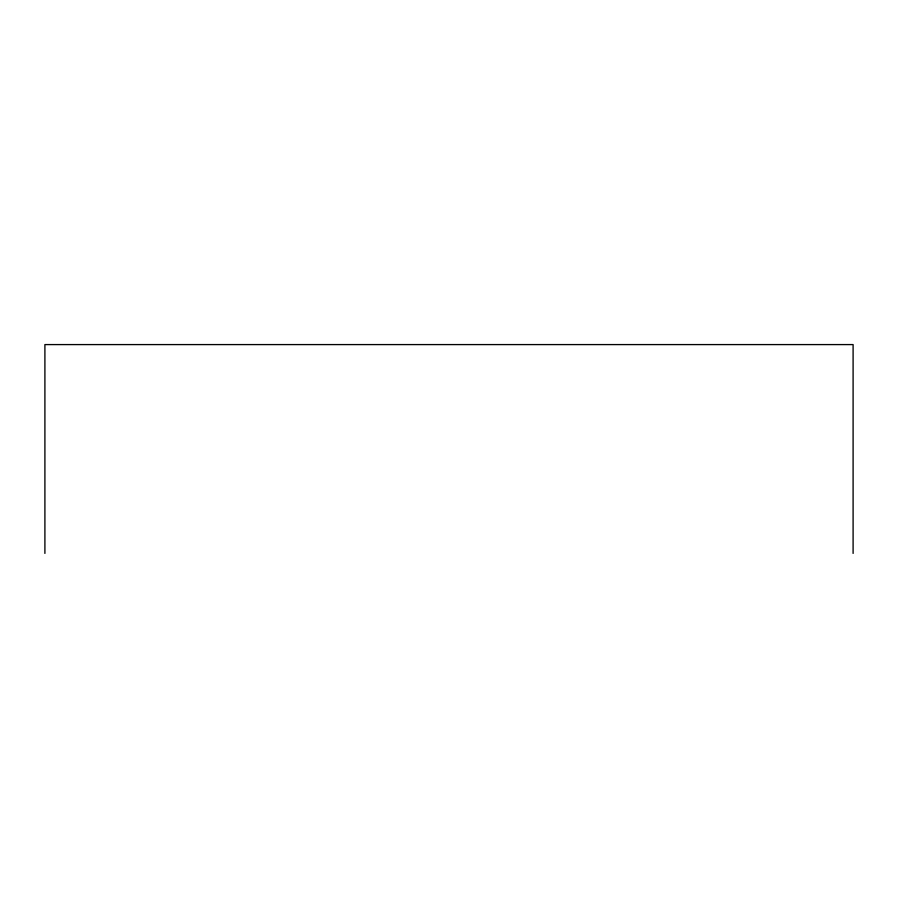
<?xml version="1.0" encoding="UTF-8"?>
<svg xmlns="http://www.w3.org/2000/svg" width="898" height="898" viewBox="0 0 898 898"><rect width="100%" height="100%" fill="white"/><g stroke="black" fill="none" stroke-linecap="round" stroke-linejoin="round"><path stroke-width="1.35" d="M853.1 553.415L853.1 344.585L44.9 344.585L44.9 553.415"/></g></svg>
